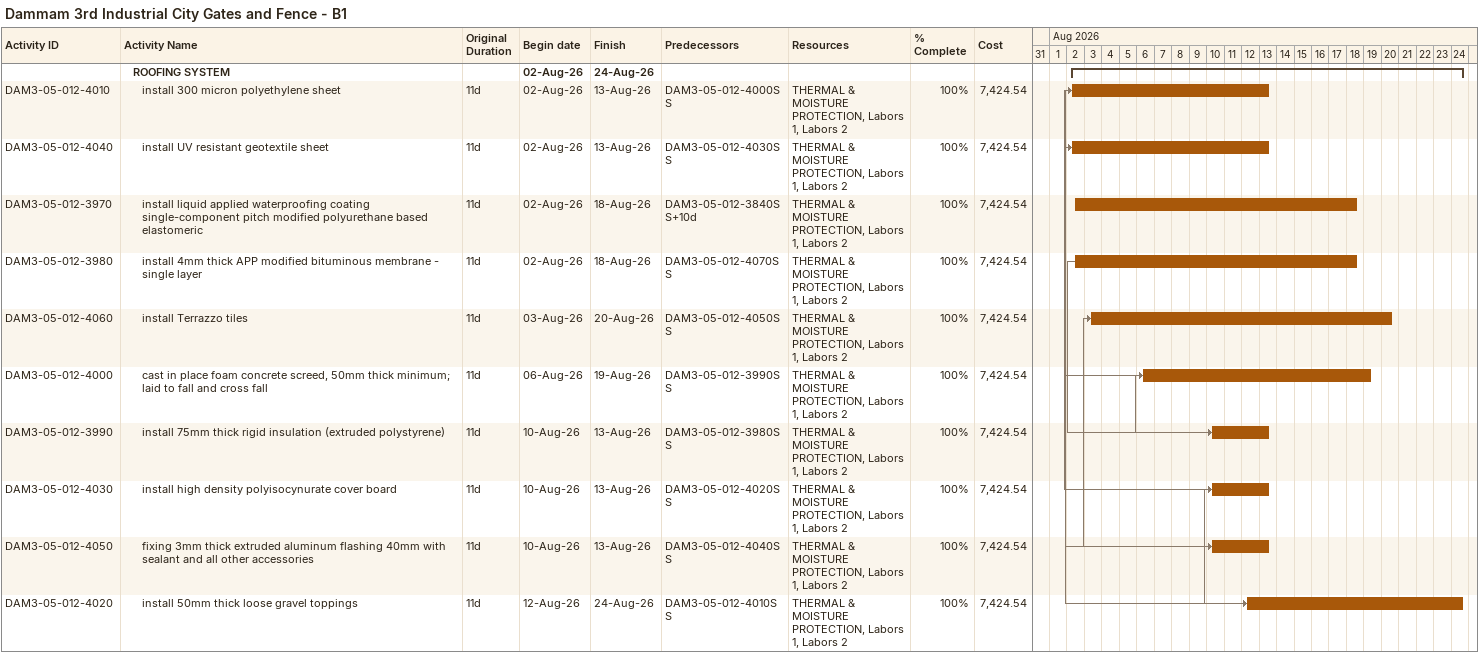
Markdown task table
Dammam 3rd Industrial City Gates and Fence - B1

| ID | Level | Task | Original duration | Start | Finish | Predecessors | Resources | % complete | Cost |
|---|---|---|---|---|---|---|---|---|---|
|  | 2 | **ROOFING SYSTEM** |  | 2026-08-02 | 2026-08-24 |  |  |  |  |
| DAM3-05-012-4010 | 3 | install 300 micron polyethylene sheet | 11d | 2026-08-02 | 2026-08-13 | DAM3-05-012-4000SS | THERMAL & MOISTURE PROTECTION, Labors 1, Labors 2 | 100 | 7424.54 |
| DAM3-05-012-4040 | 3 | install UV resistant geotextile sheet | 11d | 2026-08-02 | 2026-08-13 | DAM3-05-012-4030SS | THERMAL & MOISTURE PROTECTION, Labors 1, Labors 2 | 100 | 7424.54 |
| DAM3-05-012-3970 | 3 | install liquid applied waterproofing coating single-component pitch modified polyurethane based elastomeric | 11d | 2026-08-02 | 2026-08-18 | DAM3-05-012-3840SS+10d | THERMAL & MOISTURE PROTECTION, Labors 1, Labors 2 | 100 | 7424.54 |
| DAM3-05-012-3980 | 3 | install 4mm thick APP modified bituminous membrane - single layer | 11d | 2026-08-02 | 2026-08-18 | DAM3-05-012-4070SS | THERMAL & MOISTURE PROTECTION, Labors 1, Labors 2 | 100 | 7424.54 |
| DAM3-05-012-4060 | 3 | install Terrazzo tiles | 11d | 2026-08-03 | 2026-08-20 | DAM3-05-012-4050SS | THERMAL & MOISTURE PROTECTION, Labors 1, Labors 2 | 100 | 7424.54 |
| DAM3-05-012-4000 | 3 | cast in place foam concrete screed, 50mm thick minimum; laid to fall and cross fall | 11d | 2026-08-06 | 2026-08-19 | DAM3-05-012-3990SS | THERMAL & MOISTURE PROTECTION, Labors 1, Labors 2 | 100 | 7424.54 |
| DAM3-05-012-3990 | 3 | install 75mm thick rigid insulation (extruded polystyrene) | 11d | 2026-08-10 | 2026-08-13 | DAM3-05-012-3980SS | THERMAL & MOISTURE PROTECTION, Labors 1, Labors 2 | 100 | 7424.54 |
| DAM3-05-012-4030 | 3 | install high density polyisocynurate cover board | 11d | 2026-08-10 | 2026-08-13 | DAM3-05-012-4020SS | THERMAL & MOISTURE PROTECTION, Labors 1, Labors 2 | 100 | 7424.54 |
| DAM3-05-012-4050 | 3 | fixing 3mm thick extruded aluminum flashing 40mm with sealant and all other accessories | 11d | 2026-08-10 | 2026-08-13 | DAM3-05-012-4040SS | THERMAL & MOISTURE PROTECTION, Labors 1, Labors 2 | 100 | 7424.54 |
| DAM3-05-012-4020 | 3 | install 50mm thick loose gravel toppings | 11d | 2026-08-12 | 2026-08-24 | DAM3-05-012-4010SS | THERMAL & MOISTURE PROTECTION, Labors 1, Labors 2 | 100 | 7424.54 |
